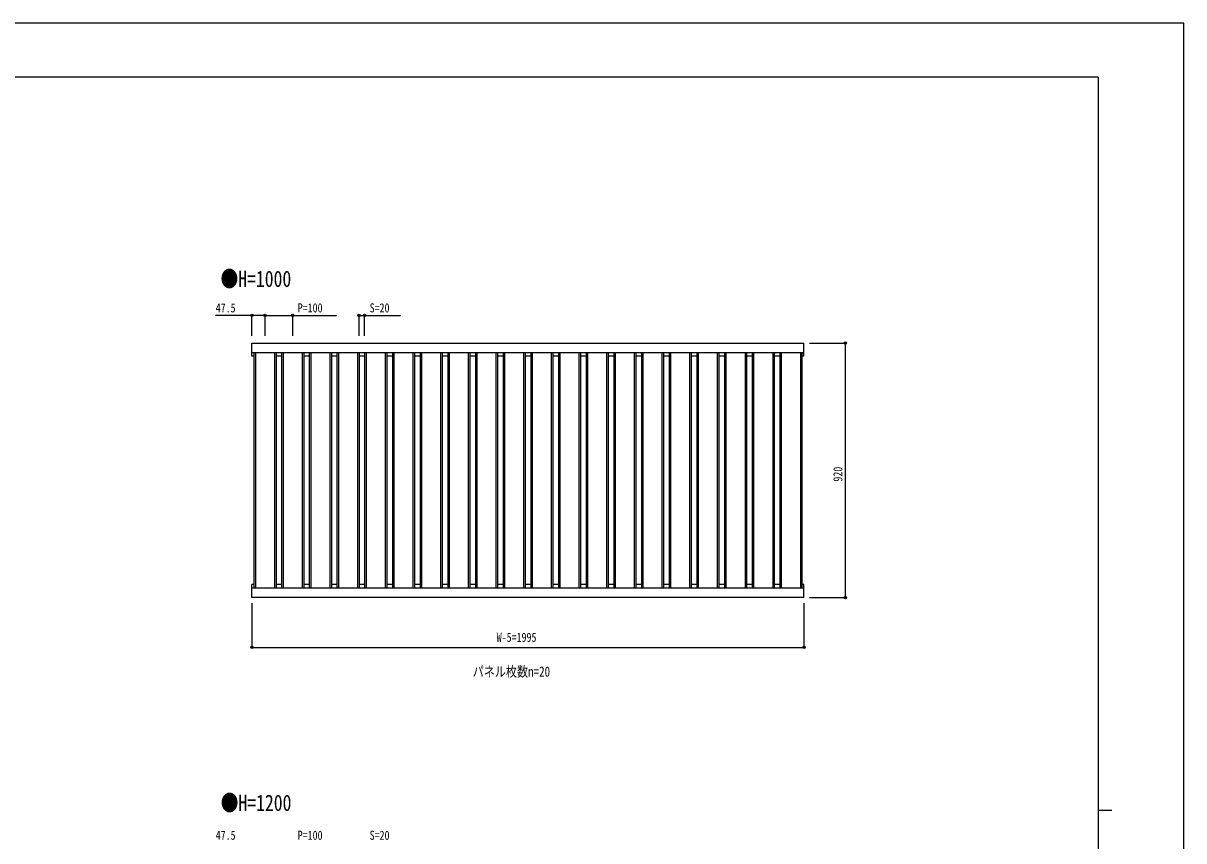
# Model space of a CAD drawing. Units: millimetres, scale not verified. Extents: x -4205 to 4205, y -2970 to 2970.
# Drawn here: x 11 to 4205, y 14 to 2970 of the extents above; entities that cross this region are included whole.
import ezdxf
from ezdxf.enums import TextEntityAlignment as Align

# ---------------------------------------------------------------- set-up
doc = ezdxf.new("R2010")
doc.units = ezdxf.units.MM
doc.header["$LTSCALE"] = 16
for name, color, linetype in [('0-1_USER1', 3, 'Continuous'), ('0-2_YKK_A1', 4, 'Continuous'), ('0-3_YKK_D', 6, 'Continuous'), ('0-4_YKK_ZWAK', 7, 'Continuous')]:
    doc.layers.add(name, color=color, linetype=linetype)
doc.styles.add('ＭＳ ゴシック', font='')
doc.styles.get('ＭＳ ゴシック').set_extended_font_data('MS Gothic')

msp = doc.modelspace()

# ---------------------------------------------------------------- linework, layer by layer
at = {"layer": '0-2_YKK_A1'}
for p, q in [((837.26, 1813.6), (2832.26, 1813.6)), ((837.26, 1766.6), (837.26, 1813.6)), ((2832.26, 1766.6), (2832.26, 1813.6)), ((837.26, 1779.6), (2832.26, 1779.6)), ((844.76, 1766.6), (837.26, 1766.6)), ((844.76, 1779.6), (844.76, 927.6)), ((850.26, 1779.6), (850.26, 927.6)), ((919.26, 1779.6), (919.26, 927.6)), ((924.76, 1779.6), (924.76, 927.6)), ((944.76, 1766.6), (924.76, 1766.6)), ((944.76, 1779.6), (944.76, 927.6)), ((950.26, 1779.6), (950.26, 927.6)), ((1019.26, 1779.6), (1019.26, 927.6)), ((1024.76, 1779.6), (1024.76, 927.6)), ((1044.76, 1766.6), (1024.76, 1766.6)), ((1044.76, 1779.6), (1044.76, 927.6)), ((1050.26, 1779.6), (1050.26, 927.6)), ((1119.26, 1779.6), (1119.26, 927.6)), ((1124.76, 1779.6), (1124.76, 927.6)), ((1144.76, 1766.6), (1124.76, 1766.6)), ((1144.76, 1779.6), (1144.76, 927.6)), ((1150.26, 1779.6), (1150.26, 927.6)), ((1219.26, 1779.6), (1219.26, 927.6)), ((1224.76, 1779.6), (1224.76, 927.6)), ((1244.76, 1766.6), (1224.76, 1766.6)), ((1244.76, 1779.6), (1244.76, 927.6)), ((1250.26, 1779.6), (1250.26, 927.6)), ((1319.26, 1779.6), (1319.26, 927.6)), ((1324.76, 1779.6), (1324.76, 927.6)), ((1344.76, 1766.6), (1324.76, 1766.6)), ((1344.76, 1779.6), (1344.76, 927.6)), ((1350.26, 1779.6), (1350.26, 927.6)), ((1419.26, 1779.6), (1419.26, 927.6)), ((1424.76, 1779.6), (1424.76, 927.6)), ((1444.76, 1766.6), (1424.76, 1766.6)), ((1444.76, 1779.6), (1444.76, 927.6)), ((1450.26, 1779.6), (1450.26, 927.6)), ((1519.26, 1779.6), (1519.26, 927.6)), ((1524.76, 1779.6), (1524.76, 927.6)), ((1544.76, 1766.6), (1524.76, 1766.6)), ((1544.76, 1779.6), (1544.76, 927.6)), ((1550.26, 1779.6), (1550.26, 927.6)), ((1619.26, 1779.6), (1619.26, 927.6)), ((1624.76, 1779.6), (1624.76, 927.6)), ((1644.76, 1766.6), (1624.76, 1766.6)), ((1644.76, 1779.6), (1644.76, 927.6)), ((1650.26, 1779.6), (1650.26, 927.6)), ((1719.26, 1779.6), (1719.26, 927.6)), ((1724.76, 1779.6), (1724.76, 927.6)), ((1744.76, 1766.6), (1724.76, 1766.6)), ((1744.76, 1779.6), (1744.76, 927.6)), ((1750.26, 1779.6), (1750.26, 927.6)), ((1819.26, 1779.6), (1819.26, 927.6)), ((1824.76, 1779.6), (1824.76, 927.6)), ((1844.76, 1766.6), (1824.76, 1766.6)), ((1844.76, 1779.6), (1844.76, 927.6)), ((1850.26, 1779.6), (1850.26, 927.6)), ((1919.26, 1779.6), (1919.26, 927.6)), ((1924.76, 1779.6), (1924.76, 927.6)), ((1944.76, 1766.6), (1924.76, 1766.6)), ((1944.76, 1779.6), (1944.76, 927.6)), ((1950.26, 1779.6), (1950.26, 927.6)), ((2019.26, 1779.6), (2019.26, 927.6)), ((2024.76, 1779.6), (2024.76, 927.6)), ((2044.76, 1766.6), (2024.76, 1766.6)), ((2044.76, 1779.6), (2044.76, 927.6)), ((2050.26, 1779.6), (2050.26, 927.6)), ((2119.26, 1779.6), (2119.26, 927.6)), ((2124.76, 1779.6), (2124.76, 927.6)), ((2144.76, 1766.6), (2124.76, 1766.6)), ((2144.76, 1779.6), (2144.76, 927.6)), ((2150.26, 1779.6), (2150.26, 927.6)), ((2219.26, 1779.6), (2219.26, 927.6)), ((2224.76, 1779.6), (2224.76, 927.6)), ((2244.76, 1766.6), (2224.76, 1766.6)), ((2244.76, 1779.6), (2244.76, 927.6)), ((2250.26, 1779.6), (2250.26, 927.6)), ((2319.26, 1779.6), (2319.26, 927.6)), ((2324.76, 1779.6), (2324.76, 927.6)), ((2344.76, 1766.6), (2324.76, 1766.6)), ((2344.76, 1779.6), (2344.76, 927.6)), ((2350.26, 1779.6), (2350.26, 927.6)), ((2419.26, 1779.6), (2419.26, 927.6)), ((2424.76, 1779.6), (2424.76, 927.6)), ((2444.76, 1766.6), (2424.76, 1766.6)), ((2444.76, 1779.6), (2444.76, 927.6)), ((2450.26, 1779.6), (2450.26, 927.6)), ((2519.26, 1779.6), (2519.26, 927.6)), ((2524.76, 1779.6), (2524.76, 927.6)), ((2544.76, 1766.6), (2524.76, 1766.6)), ((2544.76, 1779.6), (2544.76, 927.6)), ((2550.26, 1779.6), (2550.26, 927.6)), ((2619.26, 1779.6), (2619.26, 927.6)), ((2624.76, 1779.6), (2624.76, 927.6)), ((2644.76, 1766.6), (2624.76, 1766.6)), ((2644.76, 1779.6), (2644.76, 927.6)), ((2650.26, 1779.6), (2650.26, 927.6)), ((2719.26, 1779.6), (2719.26, 927.6)), ((2724.76, 1779.6), (2724.76, 927.6)), ((2744.76, 1766.6), (2724.76, 1766.6)), ((2744.76, 1779.6), (2744.76, 927.6)), ((2750.26, 1779.6), (2750.26, 927.6)), ((2819.26, 1779.6), (2819.26, 927.6)), ((2824.76, 1779.6), (2824.76, 927.6)), ((2832.26, 1766.6), (2824.76, 1766.6)), ((837.26, 893.6), (837.26, 940.6)), ((844.76, 940.6), (837.26, 940.6)), ((2832.26, 927.6), (837.26, 927.6)), ((944.76, 940.6), (924.76, 940.6)), ((1044.76, 940.6), (1024.76, 940.6)), ((1144.76, 940.6), (1124.76, 940.6)), ((1244.76, 940.6), (1224.76, 940.6)), ((1344.76, 940.6), (1324.76, 940.6)), ((1444.76, 940.6), (1424.76, 940.6)), ((1544.76, 940.6), (1524.76, 940.6)), ((1644.76, 940.6), (1624.76, 940.6)), ((1744.76, 940.6), (1724.76, 940.6)), ((1844.76, 940.6), (1824.76, 940.6)), ((1944.76, 940.6), (1924.76, 940.6)), ((2044.76, 940.6), (2024.76, 940.6)), ((2144.76, 940.6), (2124.76, 940.6)), ((2244.76, 940.6), (2224.76, 940.6)), ((2344.76, 940.6), (2324.76, 940.6)), ((2444.76, 940.6), (2424.76, 940.6)), ((2544.76, 940.6), (2524.76, 940.6)), ((2644.76, 940.6), (2624.76, 940.6)), ((2744.76, 940.6), (2724.76, 940.6)), ((2832.26, 940.6), (2824.76, 940.6)), ((2832.26, 893.6), (2832.26, 940.6)), ((2832.26, 893.6), (837.26, 893.6))]:
    msp.add_line(p, q, dxfattribs=at)
at = {"layer": '0-3_YKK_D'}
for p, q in [((837.26, 1839.6), (837.26, 1914.6)), ((884.76, 1839.6), (884.76, 1914.6)), ((884.76, 1839.6), (884.76, 1914.6)), ((984.76, 1839.6), (984.76, 1914.6)), ((1224.76, 1839.6), (1224.76, 1914.6)), ((1244.76, 1839.6), (1244.76, 1914.6)), ((2852.26, 1813.6), (2983.26, 1813.6)), ((2982.26, 893.6), (2982.26, 1813.6)), ((2852.26, 893.6), (2983.26, 893.6)), ((837.26, 873.6), (837.26, 712.6)), ((2832.26, 873.6), (2832.26, 712.6)), ((837.26, 713.6), (2832.26, 713.6))]:
    msp.add_line(p, q, dxfattribs=at)
for points in [[(884.76, 1913.6), (837.26, 1913.6), (705.46, 1913.6)], [(884.76, 1913.6), (984.76, 1913.6), (1142.96, 1913.6)], [(1224.76, 1913.6), (1244.76, 1913.6), (1374.16, 1913.6)]]:
    msp.add_lwpolyline(points, dxfattribs=at)
for centre in [(837.26, 1913.6), (884.76, 1913.6), (884.76, 1913.6), (984.76, 1913.6), (1224.76, 1913.6), (1244.76, 1913.6), (2982.26, 1813.6), (2982.26, 893.6), (837.26, 713.6), (2832.26, 713.6)]:
    msp.add_circle(centre, 4.25, dxfattribs=at)
at = {"layer": '0-4_YKK_ZWAK'}
for p, q in [((3895.02, 2775), (-3904.98, 2775)), ((3895.02, 2775), (3895.02, -2525)), ((3895.02, 125), (3945.02, 125))]:
    msp.add_line(p, q, dxfattribs=at)
msp.add_lwpolyline([(-4205, -2970), (4205, -2970), (4205, 2970), (-4205, 2970)], close=True, dxfattribs=at)

# ---------------------------------------------------------------- texts
at = {"layer": '0-1_USER1', "style": 'ＭＳ ゴシック', "width": 0.8}
for s, height, p in [('●H=1000', 58.65, (723.91, 1999.04)), ('パネル枚数n=20', 36.66, (1635.16, 596.75)), ('●H=1200', 58.65, (724.59, 104.82))]:
    msp.add_text(s, height=height, dxfattribs=at).set_placement(p, align=Align.BOTTOM_LEFT)
at = {"layer": '0-3_YKK_D', "style": 'ＭＳ ゴシック', "width": 0.8}
for s, p in [('47.5', (706.46, 1914.6)), ('P=100', (1002.76, 1914.6)), ('S=20', (1262.76, 1914.6)), ('W-5=1995', (1721.96, 723.6)), ('47.5', (706.46, 8.04)), ('P=100', (1002.76, 8.04)), ('S=20', (1262.76, 8.04))]:
    msp.add_text(s, height=32.99, dxfattribs=at).set_placement(p, align=Align.BOTTOM_LEFT)
msp.add_text('920', height=32.99, rotation=90, dxfattribs=at).set_placement((2981.26, 1312.8), align=Align.BOTTOM_LEFT)

doc.saveas('drawing.dxf')
